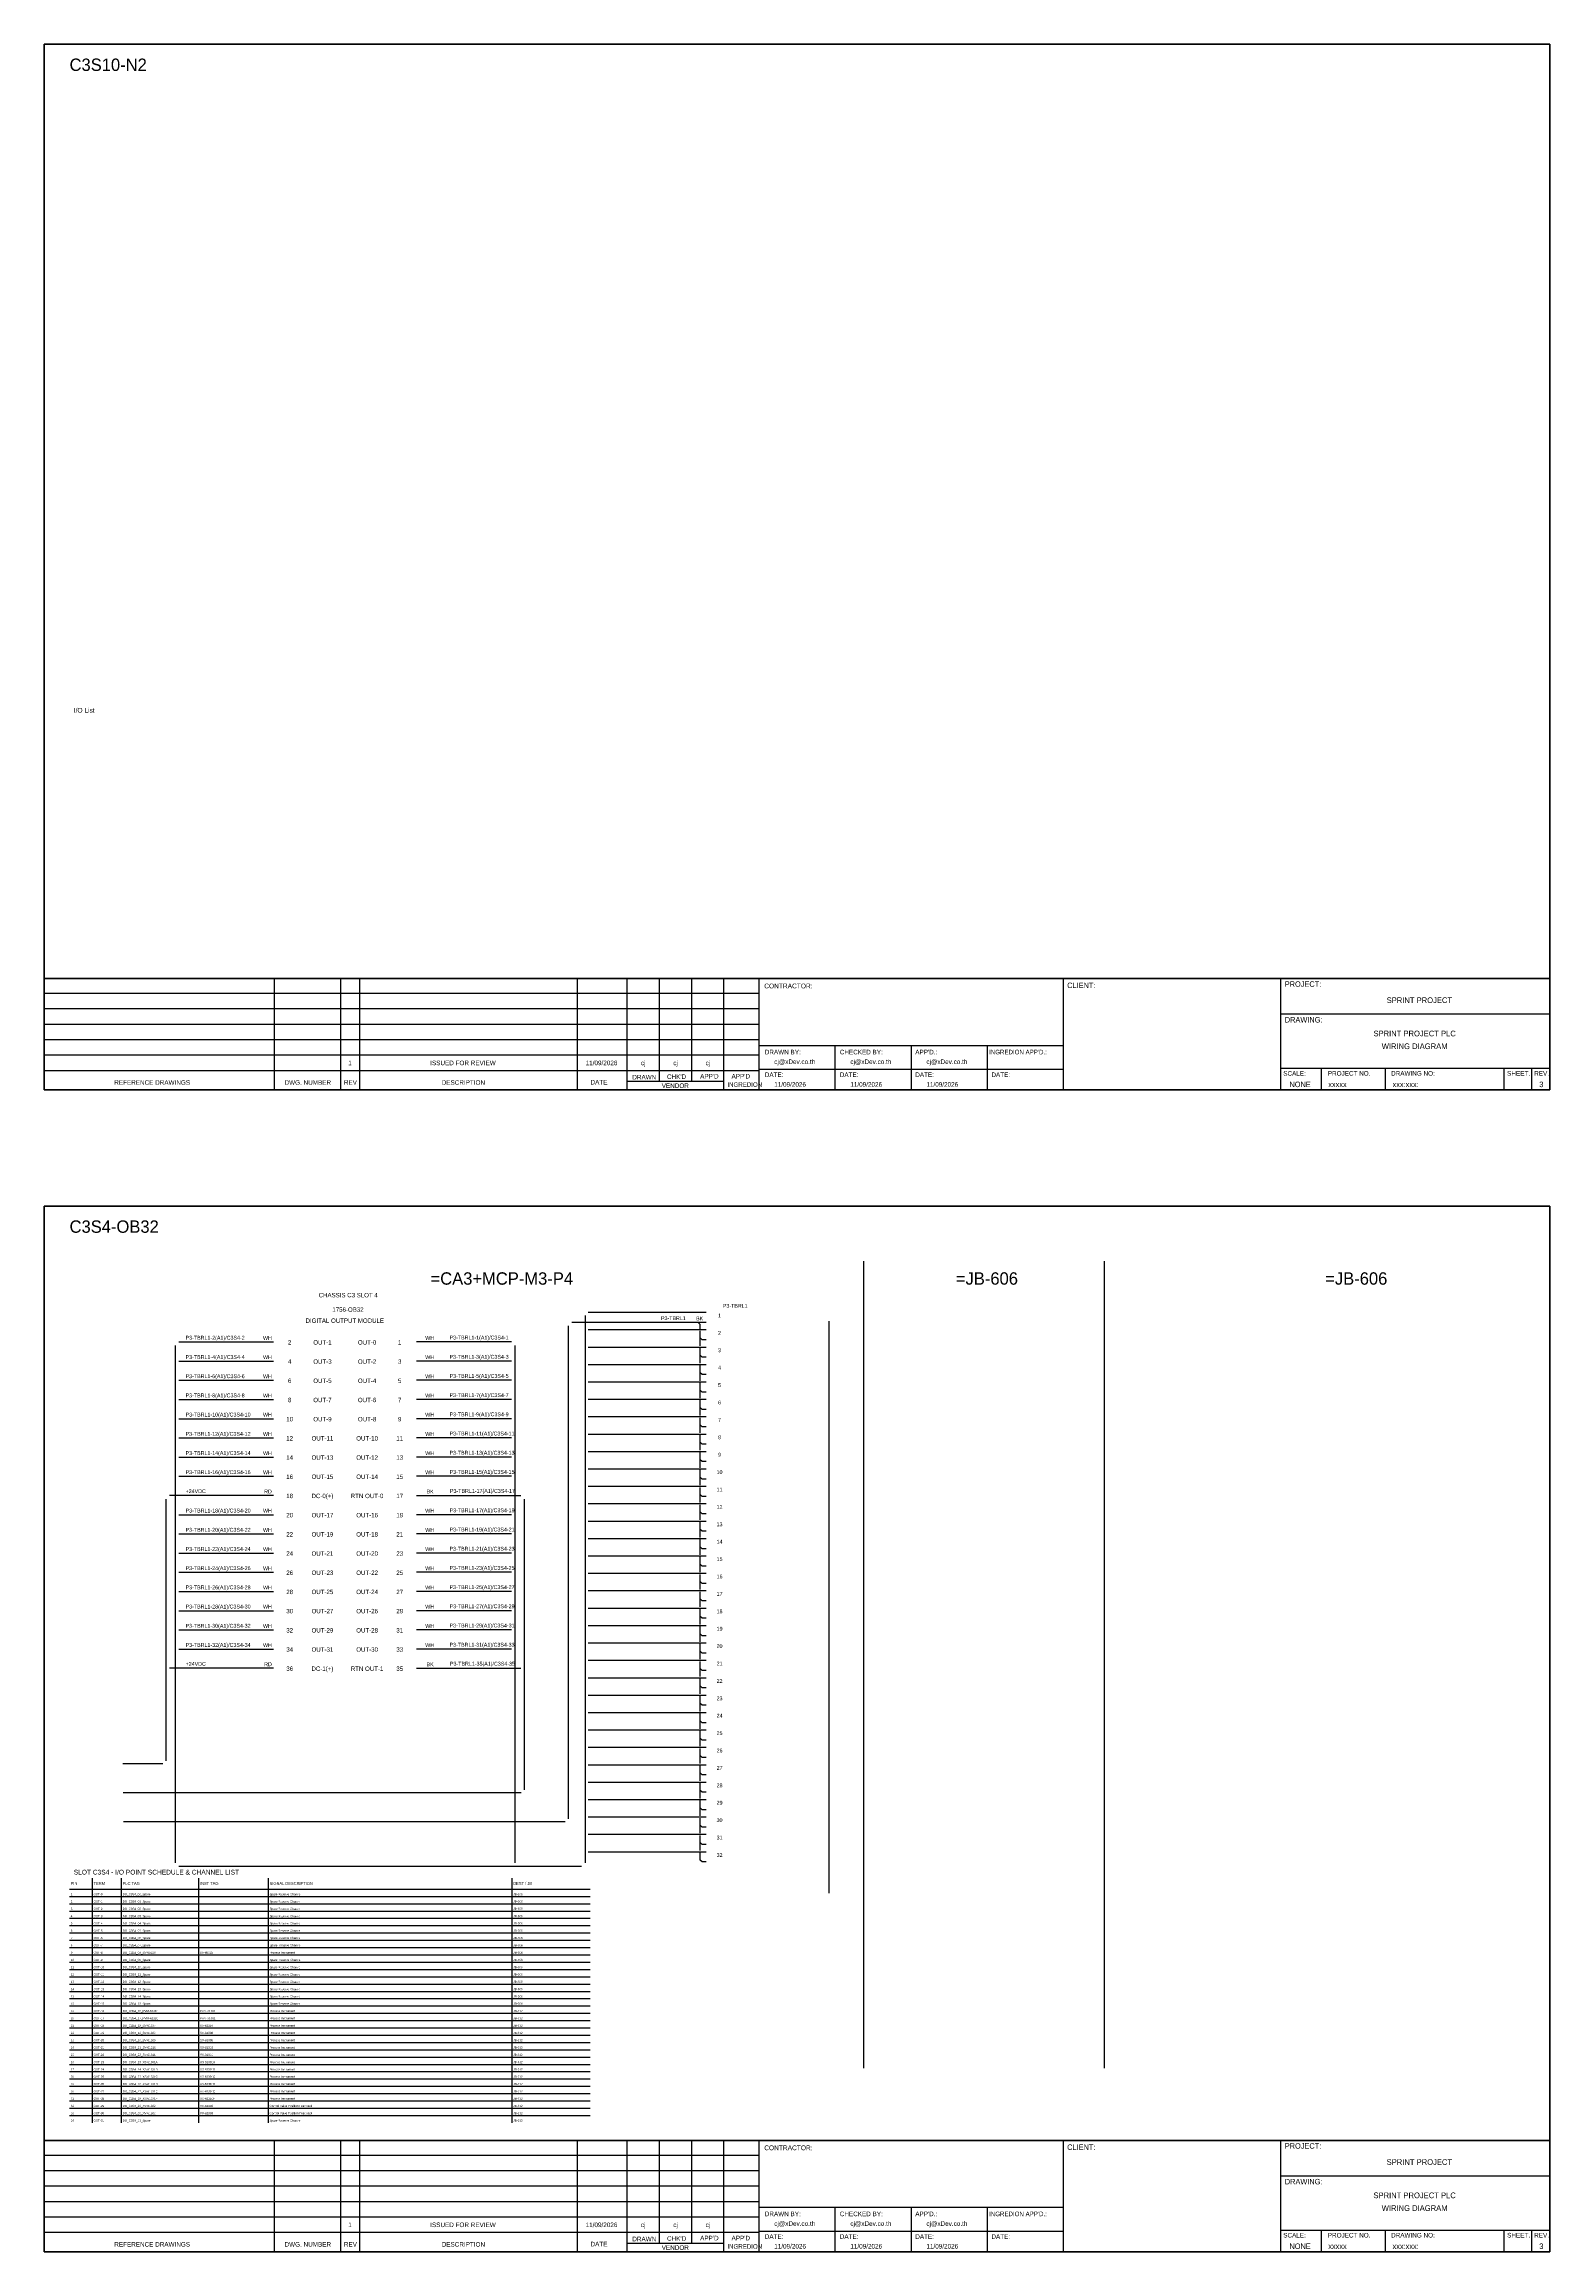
# Model space of a CAD drawing. Header units: metres. Extents: x 0 to 20667, y -39055 to 2704.
# Drawn here: x 12580 to 16473, y -18025 to -12317 of the extents above; entities that cross this region are included whole.
import ezdxf
from ezdxf.enums import TextEntityAlignment as Align

# ---------------------------------------------------------------- set-up
doc = ezdxf.new("R2010")
doc.units = ezdxf.units.M

msp = doc.modelspace()

# ---------------------------------------------------------------- linework, layer by layer
at = {"color": 4}
for p, q in [((15882.2, -14965), (15882.2, -15021.1)), ((16047.5, -14965), (16047.5, -15021.1)), ((15882.2, -17969.2), (15882.2, -18025.3)), ((16047.5, -17969.2), (16047.5, -18025.3))]:
    msp.add_line(p, q, dxfattribs=at)
at = {"color": 4, "ltscale": 0.5}
for p, q in [((16354.6, -14965), (16354.6, -15021.1)), ((16354.6, -14965), (16354.6, -15021.1)), ((16425.8, -14965), (16425.8, -15021.1)), ((16425.8, -14965), (16425.8, -15021.1)), ((16354.6, -17969.2), (16354.6, -18025.3)), ((16354.6, -17969.2), (16354.6, -18025.3)), ((16425.8, -17969.2), (16425.8, -18025.3)), ((16425.8, -17969.2), (16425.8, -18025.3))]:
    msp.add_line(p, q, dxfattribs=at)
for p, q in [((14271.2, -15622.1), (14276.2, -15627.1)), ((14276.2, -15639.5), (14276.2, -15627.1)), ((14276.2, -15682.8), (14276.2, -15643.5)), ((14281.2, -15667.1), (14276.2, -15662.1)), ((14276.2, -15727.8), (14276.2, -15688.5)), ((14291.6, -15667.1), (14281.2, -15667.1)), ((14281.2, -15712.1), (14276.2, -15707.1)), ((14276.2, -15772.8), (14276.2, -15733.5)), ((14281.2, -15757.1), (14276.2, -15752.1)), ((14291.6, -15712.1), (14281.2, -15712.1)), ((14276.2, -15817.8), (14276.2, -15778.5)), ((14281.2, -15802.1), (14276.2, -15797.1)), ((14291.6, -15757.1), (14281.2, -15757.1)), ((14291.6, -15802.1), (14281.2, -15802.1)), ((14276.2, -15862.8), (14276.2, -15823.5)), ((14281.2, -15847.1), (14276.2, -15842.1)), ((14276.2, -15907.8), (14276.2, -15868.5)), ((14291.6, -15847.1), (14281.2, -15847.1)), ((14281.2, -15892.1), (14276.2, -15887.1)), ((14276.2, -15952.8), (14276.2, -15913.5)), ((14291.6, -15892.1), (14281.2, -15892.1)), ((14281.2, -15937.1), (14276.2, -15932.1)), ((14276.2, -15997.8), (14276.2, -15958.5)), ((14281.2, -15982.1), (14276.2, -15977.1)), ((14291.6, -15937.1), (14281.2, -15937.1)), ((14291.6, -15982.1), (14281.2, -15982.1)), ((14276.2, -16042.8), (14276.2, -16003.5)), ((14281.2, -16027.1), (14276.2, -16022.1)), ((14291.6, -16027.1), (14281.2, -16027.1)), ((14276.2, -16087.8), (14276.2, -16048.5)), ((14281.2, -16072.1), (14276.2, -16067.1)), ((14276.2, -16132.8), (14276.2, -16093.5)), ((14291.6, -16072.1), (14281.2, -16072.1)), ((14281.2, -16117.1), (14276.2, -16112.1)), ((14276.2, -16177.8), (14276.2, -16138.5)), ((14291.6, -16117.1), (14281.2, -16117.1)), ((14281.2, -16162.1), (14276.2, -16157.1)), ((14276.2, -16222.8), (14276.2, -16183.5)), ((14281.2, -16207.1), (14276.2, -16202.1)), ((14291.6, -16162.1), (14281.2, -16162.1)), ((14291.6, -16207.1), (14281.2, -16207.1)), ((14276.2, -16267.8), (14276.2, -16228.5)), ((14281.2, -16252.1), (14276.2, -16247.1)), ((14291.6, -16252.1), (14281.2, -16252.1)), ((14276.2, -16312.8), (14276.2, -16273.5)), ((14281.2, -16297.1), (14276.2, -16292.1)), ((14276.2, -16357.8), (14276.2, -16318.5)), ((14291.6, -16297.1), (14281.2, -16297.1)), ((14281.2, -16342.1), (14276.2, -16337.1)), ((14276.2, -16402.8), (14276.2, -16363.5)), ((14281.2, -16387.1), (14276.2, -16382.1)), ((14291.6, -16342.1), (14281.2, -16342.1)), ((14276.2, -16447.8), (14276.2, -16408.5)), ((14281.2, -16432.1), (14276.2, -16427.1)), ((14291.6, -16387.1), (14281.2, -16387.1)), ((14291.6, -16432.1), (14281.2, -16432.1)), ((14276.2, -16492.8), (14276.2, -16453.5)), ((14281.2, -16477.1), (14276.2, -16472.1)), ((14291.6, -16477.1), (14281.2, -16477.1)), ((14276.2, -16537.8), (14276.2, -16498.5)), ((14281.2, -16522.1), (14276.2, -16517.1)), ((14276.2, -16582.8), (14276.2, -16543.5)), ((14291.6, -16522.1), (14281.2, -16522.1)), ((14281.2, -16567.1), (14276.2, -16562.1)), ((14276.2, -16627.8), (14276.2, -16588.5)), ((14281.2, -16612.1), (14276.2, -16607.1)), ((14291.6, -16567.1), (14281.2, -16567.1)), ((14276.2, -16672.8), (14276.2, -16633.5)), ((14281.2, -16657.1), (14276.2, -16652.1)), ((14291.6, -16612.1), (14281.2, -16612.1)), ((14291.6, -16657.1), (14281.2, -16657.1)), ((14276.2, -16717.8), (14276.2, -16678.5)), ((14281.2, -16702.1), (14276.2, -16697.1)), ((14276.2, -16762.8), (14276.2, -16723.5)), ((14291.6, -16702.1), (14281.2, -16702.1)), ((14281.2, -16747.1), (14276.2, -16742.1)), ((14276.2, -16807.8), (14276.2, -16768.5)), ((14291.6, -16747.1), (14281.2, -16747.1)), ((14281.2, -16792.1), (14276.2, -16787.1)), ((14276.2, -16852.8), (14276.2, -16813.5)), ((14281.2, -16837.1), (14276.2, -16832.1)), ((14291.6, -16792.1), (14281.2, -16792.1)), ((14291.6, -16837.1), (14281.2, -16837.1)), ((14276.2, -16897.8), (14276.2, -16858.5)), ((14281.2, -16882.1), (14276.2, -16877.1)), ((14291.6, -16882.1), (14281.2, -16882.1)), ((14276.2, -16942.8), (14276.2, -16903.5)), ((14281.2, -16927.1), (14276.2, -16922.1)), ((14276.2, -16987.8), (14276.2, -16948.5)), ((14291.6, -16927.1), (14281.2, -16927.1)), ((14281.2, -16972.1), (14276.2, -16967.1)), ((14276.2, -17012.1), (14276.2, -16993.5)), ((14291.6, -16972.1), (14281.2, -16972.1)), ((14281.2, -17017.1), (14276.2, -17012.1)), ((14291.6, -17017.1), (14281.2, -17017.1))]:
    msp.add_line(p, q)
at = {"color": 1, "ltscale": 25.4}
for p, q in [((12894.8, -16078.7), (12894.8, -16755.3)), ((13173.3, -16069.6), (12903.9, -16069.6))]:
    msp.add_line(p, q, dxfattribs=at)
at = {"color": 7}
for p, q in [((12704.9, -17691.5), (12704.9, -17059.4)), ((12779.9, -17691.5), (12779.9, -17059.4)), ((12979.9, -17691.5), (12979.9, -17059.4)), ((13159.9, -17691.5), (13159.9, -17059.4)), ((13789.9, -17691.5), (13789.9, -17059.4)), ((12645.6, -17087.4), (13991.4, -17087.4))]:
    msp.add_line(p, q, dxfattribs=at)
at = {"color": 8}
for p, q in [((12645.6, -17106.3), (13991.4, -17106.3)), ((12645.6, -17125.1), (13991.4, -17125.1)), ((12645.6, -17144), (13991.4, -17144)), ((12645.6, -17162.9), (13991.4, -17162.9)), ((12645.6, -17181.8), (13991.4, -17181.8)), ((12645.6, -17200.7), (13991.4, -17200.7)), ((12645.6, -17219.5), (13991.4, -17219.5)), ((12645.6, -17238.4), (13991.4, -17238.4)), ((12645.6, -17257.3), (13991.4, -17257.3)), ((12645.6, -17276.2), (13991.4, -17276.2)), ((12645.6, -17295), (13991.4, -17295)), ((12645.6, -17313.9), (13991.4, -17313.9)), ((12645.6, -17332.8), (13991.4, -17332.8)), ((12645.6, -17351.7), (13991.4, -17351.7)), ((12645.6, -17370.6), (13991.4, -17370.6)), ((12645.6, -17389.4), (13991.4, -17389.4)), ((12645.6, -17408.3), (13991.4, -17408.3)), ((12645.6, -17427.2), (13991.4, -17427.2)), ((12645.6, -17446.1), (13991.4, -17446.1)), ((12645.6, -17464.9), (13991.4, -17464.9)), ((12645.6, -17483.8), (13991.4, -17483.8)), ((12645.6, -17502.7), (13991.4, -17502.7)), ((12645.6, -17521.6), (13991.4, -17521.6)), ((12645.6, -17540.5), (13991.4, -17540.5)), ((12645.6, -17559.3), (13991.4, -17559.3)), ((12645.6, -17578.2), (13991.4, -17578.2)), ((12645.6, -17597.1), (13991.4, -17597.1)), ((12645.6, -17616), (13991.4, -17616)), ((12645.6, -17634.9), (13991.4, -17634.9)), ((12645.6, -17653.7), (13991.4, -17653.7)), ((12645.6, -17672.6), (13991.4, -17672.6))]:
    msp.add_line(p, q, dxfattribs=at)
at = {"layer": 'GT_1', "color": 4}
for p, q in [((14428.7, -14771.8), (12579.9, -14771.8)), ((13175.3, -15021.1), (13175.3, -14732.9)), ((13347.2, -15021.1), (13347.2, -14732.9)), ((13396.3, -15021.1), (13396.3, -14732.9)), ((13959, -15021.1), (13959, -14732.9)), ((14087.3, -15021.1), (14087.3, -14732.9)), ((14170.9, -14999.3), (14170.9, -14732.9)), ((14254.4, -14999.2), (14254.4, -14732.9)), ((14337.7, -15021.1), (14337.7, -14732.9)), ((14428.7, -15021.1), (14428.7, -14732.9)), ((15215.7, -15021.1), (15215.7, -14732.9)), ((15778, -15021.1), (15778, -14732.9)), ((15778, -15021.1), (15778, -14732.9)), ((15778, -15021.1), (15778, -14732.9)), ((14428.7, -14811.6), (12579.9, -14811.6)), ((14428.7, -14851.5), (12579.9, -14851.5)), ((14428.7, -14891.4), (12579.9, -14891.4)), ((14428.7, -14931.3), (12579.9, -14931.3)), ((15215.7, -14906.7), (14428.7, -14906.7)), ((14625.5, -15021.1), (14625.5, -14906.7)), ((14822.2, -15021.1), (14822.2, -14906.7)), ((15019, -15021.1), (15019, -14906.7)), ((14428.6, -14971.3), (12579.9, -14971.3)), ((14337.7, -14999.3), (14087.3, -14999.3)), ((15215.7, -14968.2), (14428.7, -14968.2)), ((15778, -14965), (16473.2, -14965)), ((13175.3, -18025.3), (13175.3, -17737.1)), ((13347.2, -18025.3), (13347.2, -17737.1)), ((13396.3, -18025.3), (13396.3, -17737.1)), ((13959, -18025.3), (13959, -17737.1)), ((14087.3, -18025.3), (14087.3, -17737.1)), ((14170.9, -18003.5), (14170.9, -17737.1)), ((14254.4, -18003.5), (14254.4, -17737.1)), ((14337.7, -18025.3), (14337.7, -17737.1)), ((14428.7, -18025.3), (14428.7, -17737.1)), ((15215.7, -18025.3), (15215.7, -17737.1)), ((15778, -18025.3), (15778, -17737.1)), ((15778, -18025.3), (15778, -17737.1)), ((15778, -18025.3), (15778, -17737.1)), ((14428.7, -17776), (12579.9, -17776)), ((14428.7, -17815.8), (12579.9, -17815.8)), ((14428.7, -17855.7), (12579.9, -17855.7)), ((14428.7, -17895.6), (12579.9, -17895.6)), ((15215.7, -17911), (14428.7, -17911)), ((14625.5, -18025.3), (14625.5, -17911)), ((14822.2, -18025.3), (14822.2, -17911)), ((15019, -18025.3), (15019, -17911)), ((14428.7, -17935.5), (12579.9, -17935.5)), ((14428.6, -17975.5), (12579.9, -17975.5)), ((15215.7, -17972.4), (14428.7, -17972.4)), ((15778, -17969.2), (16473.2, -17969.2)), ((14337.7, -18003.5), (14087.3, -18003.5))]:
    msp.add_line(p, q, dxfattribs=at)
at = {"layer": 'HELPPOINT', "color": 4, "lineweight": 35}
for p, q in [((12579.9, -15021.1), (12579.9, -12316.9)), ((12579.9, -12316.9), (16473.2, -12316.9)), ((12579.9, -15021.1), (12579.9, -12316.9)), ((12579.9, -12316.9), (16473.2, -12316.9)), ((16473.2, -12316.9), (16473.2, -15021.1)), ((16473.2, -12316.9), (16473.2, -15021.1)), ((16473.2, -15021.1), (12579.9, -15021.1)), ((16473.2, -15021.1), (12579.9, -15021.1)), ((12579.9, -18025.3), (12579.9, -15321.1)), ((12579.9, -15321.1), (16473.2, -15321.1)), ((12579.9, -18025.3), (12579.9, -15321.1)), ((12579.9, -15321.1), (16473.2, -15321.1)), ((16473.2, -15321.1), (16473.2, -18025.3)), ((16473.2, -15321.1), (16473.2, -18025.3)), ((16473.2, -18025.3), (12579.9, -18025.3)), ((16473.2, -18025.3), (12579.9, -18025.3))]:
    msp.add_line(p, q, dxfattribs=at)
at = {"layer": 'HELPPOINT', "color": 4}
for p, q in [((15778, -14824.5), (16473.2, -14824.5)), ((15778, -14824.5), (16473.2, -14824.5)), ((15778, -14965), (16473.2, -14965)), ((15778, -17828.7), (16473.2, -17828.7)), ((15778, -17828.7), (16473.2, -17828.7)), ((15778, -17969.2), (16473.2, -17969.2))]:
    msp.add_line(p, q, dxfattribs=at)
at = {"layer": 'IE-WIRE', "color": 7, "ltscale": 25.4}
for p, q in [((13935, -15631.2), (13935, -16905.4)), ((13542.8, -16069.6), (13812.2, -16069.6)), ((13821.3, -16078.7), (13821.3, -16830.4)), ((13542.8, -16516.3), (13812.2, -16516.3)), ((13813.3, -16838.4), (12784, -16838.4)), ((13927, -16913.4), (12784.7, -16913.4))]:
    msp.add_line(p, q, dxfattribs=at)
at = {"layer": 'IE-WIRE', "ltscale": 25.4}
msp.add_line((14291.6, -15622.1), (13944.2, -15622.1), dxfattribs=at)
at = {"layer": 'IE-WIRE', "color": 4, "ltscale": 25.4}
for p, q in [((13978.5, -15604.5), (13978.5, -17019)), ((14291.6, -15596.5), (13986.5, -15596.5)), ((14608.7, -15618.5), (14608.7, -17098.1)), ((12918.9, -15681.7), (12918.9, -17019)), ((12928.1, -15672.5), (13173.3, -15672.5)), ((13788.1, -15672.5), (13542.8, -15672.5)), ((13797.2, -15681.7), (13797.2, -17019)), ((14291.6, -15641.5), (13986.5, -15641.5)), ((14291.6, -15686.5), (13986.5, -15686.5)), ((12928.1, -15722.2), (13173.3, -15722.2)), ((13788.1, -15722.2), (13542.8, -15722.2)), ((14291.6, -15731.5), (13986.5, -15731.5)), ((12928.1, -15771.8), (13173.3, -15771.8)), ((13788.1, -15771.8), (13542.8, -15771.8)), ((14291.6, -15776.5), (13986.5, -15776.5)), ((12928.1, -15821.4), (13173.3, -15821.4)), ((13788.1, -15821.4), (13542.8, -15821.4)), ((14291.6, -15821.5), (13986.5, -15821.5)), ((14291.6, -15866.5), (13986.5, -15866.5)), ((12928.1, -15871.1), (13173.3, -15871.1)), ((12928.1, -15920.7), (13173.3, -15920.7)), ((13788.1, -15871.1), (13542.8, -15871.1)), ((13788.1, -15920.7), (13542.8, -15920.7)), ((14291.6, -15911.5), (13986.5, -15911.5)), ((12928.1, -15970.3), (13173.3, -15970.3)), ((13788.1, -15970.3), (13542.8, -15970.3)), ((14291.6, -15956.5), (13986.5, -15956.5)), ((12928.1, -16020), (13173.3, -16020)), ((13788.1, -16020), (13542.8, -16020)), ((14291.6, -16001.5), (13986.5, -16001.5)), ((14291.6, -16046.5), (13986.5, -16046.5)), ((14291.6, -16091.5), (13986.5, -16091.5)), ((12928.1, -16119.2), (13173.3, -16119.2)), ((13788.1, -16119.2), (13542.8, -16119.2)), ((14291.6, -16136.5), (13986.5, -16136.5)), ((12928.1, -16168.9), (13173.3, -16168.9)), ((13788.1, -16168.9), (13542.8, -16168.9)), ((14291.6, -16181.5), (13986.5, -16181.5)), ((12928.1, -16218.5), (13173.3, -16218.5)), ((12928.1, -16268.1), (13173.3, -16268.1)), ((13788.1, -16218.5), (13542.8, -16218.5)), ((13788.1, -16268.1), (13542.8, -16268.1)), ((14291.6, -16226.5), (13986.5, -16226.5)), ((12928.1, -16317.8), (13173.3, -16317.8)), ((13788.1, -16317.8), (13542.8, -16317.8)), ((14291.6, -16271.5), (13986.5, -16271.5)), ((14291.6, -16316.5), (13986.5, -16316.5)), ((12928.1, -16367.4), (13173.3, -16367.4)), ((13788.1, -16367.4), (13542.8, -16367.4)), ((14291.6, -16361.5), (13986.5, -16361.5)), ((12928.1, -16417), (13173.3, -16417)), ((13788.1, -16417), (13542.8, -16417)), ((14291.6, -16406.5), (13986.5, -16406.5)), ((12928.1, -16466.7), (13173.3, -16466.7)), ((13788.1, -16466.7), (13542.8, -16466.7)), ((14291.6, -16451.5), (13986.5, -16451.5)), ((14291.6, -16496.5), (13986.5, -16496.5)), ((14291.6, -16541.5), (13986.5, -16541.5)), ((14291.6, -16586.5), (13986.5, -16586.5)), ((14291.6, -16631.5), (13986.5, -16631.5)), ((14291.6, -16676.5), (13986.5, -16676.5)), ((14291.6, -16721.5), (13986.5, -16721.5)), ((14291.6, -16766.5), (13986.5, -16766.5)), ((14291.6, -16811.5), (13986.5, -16811.5)), ((14291.6, -16856.5), (13986.5, -16856.5)), ((14291.6, -16901.5), (13986.5, -16901.5)), ((14291.6, -16946.5), (13986.5, -16946.5)), ((14291.6, -16991.5), (13986.5, -16991.5))]:
    msp.add_line(p, q, dxfattribs=at)
at = {"layer": 'IE-WIRE', "color": 1, "ltscale": 25.4}
for p, q in [((13173.3, -16516.3), (12903.9, -16516.3)), ((12886.8, -16763.3), (12783.3, -16763.3))]:
    msp.add_line(p, q, dxfattribs=at)
at = {"layer": 'IE-WIRE', "color": 4}
msp.add_line((12928, -17028.1), (13969.3, -17028.1), dxfattribs=at)
at = {"layer": 'MEMBER', "color": 4, "lineweight": 35}
for p, q in [((12579.9, -14732.9), (16473.2, -14732.9)), ((12579.9, -14732.9), (16473.2, -14732.9)), ((12579.9, -17737.1), (16473.2, -17737.1)), ((12579.9, -17737.1), (16473.2, -17737.1))]:
    msp.add_line(p, q, dxfattribs=at)
at = {"layer": 'MEMBER', "color": 4}
for p, q in [((15778, -14824.5), (16473.2, -14824.5)), ((15778, -14824.5), (16473.2, -14824.5)), ((15778, -14965), (16473.2, -14965)), ((15778, -14965), (16473.2, -14965)), ((15778, -17828.7), (16473.2, -17828.7)), ((15778, -17828.7), (16473.2, -17828.7)), ((15778, -17969.2), (16473.2, -17969.2)), ((15778, -17969.2), (16473.2, -17969.2))]:
    msp.add_line(p, q, dxfattribs=at)
at = {"layer": 'x01001-FrameArea'}
for p, q in [((14698.1, -15463.8), (14698.1, -17550.3)), ((15321.2, -15463.8), (15321.2, -17550.3))]:
    msp.add_line(p, q, dxfattribs=at)

# ---------------------------------------------------------------- texts
at = {"color": 2}
for s, p in [('C3S10-N2', (12645.6, -12386.1)), ('C3S4-OB32', (12645.6, -15390.3))]:
    msp.add_text(s, height=32, dxfattribs=at).set_placement(p)
at = {"color": 4, "ltscale": 100}
for s, p in [('SPRINT PROJECT', (16135.8, -14788.9)), ('SPRINT PROJECT PLC', (16123.6, -14875)), ('WIRING DIAGRAM', (16123.6, -14908)), ('SPRINT PROJECT', (16135.8, -17793.1)), ('SPRINT PROJECT PLC', (16123.6, -17879.2)), ('WIRING DIAGRAM', (16123.6, -17912.2))]:
    msp.add_text(s, height=14.693, dxfattribs=at).set_placement(p, align=Align.MIDDLE_CENTER)
at = {"color": 2}
for s, height, p in [('=CA3+MCP-M3-P4', 32, (13763.3, -15508.5)), ('=JB-606', 32, (15017.6, -15508.5)), ('=JB-606', 32, (15972.7, -15508.5)), ('CHASSIS C3 SLOT 4', 11.441, (13366.1, -15551.5)), ('1756-OB32', 11.44, (13365.5, -15588.9)), ('DIGITAL OUTPUT MODULE', 11.441, (13357.3, -15617.5)), ('2', 11.4, (13214.8, -15673.7)), ('OUT-1', 11.44, (13299.5, -15673.7)), ('OUT-0', 11.44, (13415, -15673.7)), ('1', 11.4, (13499.3, -15673.7)), ('4', 11.4, (13214.8, -15723.3)), ('OUT-3', 11.44, (13299.5, -15723.3)), ('OUT-2', 11.44, (13415, -15723.3)), ('3', 11.4, (13499.3, -15723.3)), ('6', 11.4, (13214.8, -15772.9)), ('OUT-5', 11.44, (13299.5, -15772.9)), ('OUT-4', 11.44, (13415, -15772.9)), ('5', 11.4, (13499.3, -15772.9)), ('10', 11.44, (13214.8, -15872.2)), ('8', 11.4, (13214.8, -15822.6)), ('OUT-7', 11.44, (13299.5, -15822.6)), ('OUT-9', 11.44, (13299.5, -15872.2)), ('OUT-6', 11.44, (13415, -15822.6)), ('OUT-8', 11.44, (13415, -15872.2)), ('9', 11.4, (13499.3, -15872.2)), ('7', 11.4, (13499.3, -15822.6)), ('12', 11.44, (13214.8, -15921.8)), ('OUT-11', 11.44, (13299.5, -15921.8)), ('OUT-10', 11.44, (13415, -15921.8)), ('11', 11.44, (13499.3, -15921.8)), ('14', 11.44, (13214.8, -15971.5)), ('OUT-13', 11.44, (13299.5, -15971.5)), ('OUT-12', 11.44, (13415, -15971.5)), ('13', 11.44, (13499.3, -15971.5)), ('16', 11.44, (13214.8, -16021.1)), ('OUT-15', 11.44, (13299.5, -16021.1)), ('OUT-14', 11.44, (13415, -16021.1)), ('15', 11.44, (13499.3, -16021.1)), ('18', 11.44, (13214.8, -16070.7)), ('DC-0(+)', 11.44, (13299.5, -16070.7)), ('RTN OUT-0', 11.44, (13415, -16070.7)), ('17', 11.44, (13499.3, -16070.7)), ('20', 11.44, (13214.8, -16120.4)), ('OUT-17', 11.44, (13299.5, -16120.4)), ('OUT-16', 11.44, (13415, -16120.4)), ('19', 11.44, (13499.3, -16120.4)), ('22', 11.44, (13214.8, -16170)), ('OUT-19', 11.44, (13299.5, -16170)), ('OUT-18', 11.44, (13415, -16170)), ('21', 11.44, (13499.3, -16170)), ('24', 11.44, (13214.8, -16219.6)), ('26', 11.44, (13214.8, -16269.3)), ('OUT-21', 11.44, (13299.5, -16219.6)), ('OUT-23', 11.44, (13299.5, -16269.3)), ('OUT-20', 11.44, (13415, -16219.6)), ('OUT-22', 11.44, (13415, -16269.3)), ('23', 11.44, (13499.3, -16219.6)), ('25', 11.44, (13499.3, -16269.3)), ('28', 11.44, (13214.8, -16318.9)), ('OUT-25', 11.44, (13299.5, -16318.9)), ('OUT-24', 11.44, (13415, -16318.9)), ('27', 11.44, (13499.3, -16318.9)), ('30', 11.44, (13214.8, -16368.5)), ('OUT-27', 11.44, (13299.5, -16368.5)), ('OUT-26', 11.44, (13415, -16368.5)), ('29', 11.44, (13499.3, -16368.5)), ('32', 11.44, (13214.8, -16418.2)), ('OUT-29', 11.44, (13299.5, -16418.2)), ('OUT-28', 11.44, (13415, -16418.2)), ('31', 11.44, (13499.3, -16418.2)), ('34', 11.44, (13214.8, -16467.8)), ('OUT-31', 11.44, (13299.5, -16467.8)), ('OUT-30', 11.44, (13415, -16467.8)), ('33', 11.44, (13499.3, -16467.8)), ('36', 11.44, (13214.8, -16517.4)), ('DC-1(+)', 11.44, (13299.5, -16517.4)), ('RTN OUT-1', 11.44, (13415, -16517.4)), ('35', 11.44, (13499.3, -16517.4))]:
    msp.add_text(s, height=height, dxfattribs=at).set_placement(p, align=Align.MIDDLE_CENTER)
at = {"color": 4}
for s, p in [('P3-TBRL1', (14366.8, -15579.2)), ('1', (14326.3, -15604.1)), ('3', (14326.3, -15694.1)), ('2', (14326.3, -15649.1)), ('4', (14326.3, -15739.1)), ('5', (14326.3, -15784.1)), ('6', (14326.3, -15829.1)), ('7', (14326.3, -15874.1)), ('8', (14326.3, -15919.1)), ('9', (14326.3, -15964.1)), ('10', (14326.3, -16009.1)), ('11', (14326.3, -16054.1)), ('12', (14326.3, -16099.1)), ('13', (14326.3, -16144.1)), ('14', (14326.3, -16189.1)), ('15', (14326.3, -16234.1)), ('16', (14326.3, -16279.1)), ('17', (14326.3, -16324.1)), ('18', (14326.3, -16369.1)), ('19', (14326.3, -16414.1)), ('20', (14326.3, -16459.1)), ('21', (14326.3, -16504.1)), ('22', (14326.3, -16549.1)), ('23', (14326.3, -16594.1)), ('24', (14326.3, -16639.1)), ('25', (14326.3, -16684.1)), ('26', (14326.3, -16729.1)), ('27', (14326.3, -16774.1)), ('28', (14326.3, -16819.1)), ('29', (14326.3, -16864.1)), ('30', (14326.3, -16909.1)), ('31', (14326.3, -16954.1)), ('32', (14326.3, -16999.1))]:
    msp.add_text(s, height=9.95, dxfattribs=at).set_placement(p, align=Align.MIDDLE_CENTER)
for s, p in [('P3-TBRL1', (14238.9, -15616.1)), ('BK', (14284, -15616.8))]:
    msp.add_text(s, height=9.95).set_placement(p, align=Align.RIGHT)
for s, height, p in [('P3-TBRL1-2(A1)/C3S4-2', 9.949, (12945.7, -15666.6)), ('WH', 9.95, (13145.8, -15667.3)), ('WH', 9.95, (13565.3, -15667.3)), ('P3-TBRL1-1(A1)/C3S4-1', 9.949, (13628.2, -15666.2)), ('P3-TBRL1-4(A1)/C3S4-4', 9.949, (12945.7, -15716.5)), ('WH', 9.95, (13145.8, -15716.9)), ('WH', 9.95, (13565.3, -15716.9)), ('P3-TBRL1-3(A1)/C3S4-3', 9.949, (13628.2, -15715.9)), ('P3-TBRL1-5(A1)/C3S4-5', 9.949, (13628.2, -15765.5)), ('P3-TBRL1-6(A1)/C3S4-6', 9.949, (12945.7, -15766.2)), ('P3-TBRL1-8(A1)/C3S4-8', 9.949, (12945.7, -15815.8)), ('WH', 9.95, (13145.8, -15766.5)), ('WH', 9.95, (13145.8, -15816.2)), ('WH', 9.95, (13565.3, -15766.5)), ('WH', 9.95, (13565.3, -15816.2)), ('P3-TBRL1-7(A1)/C3S4-7', 9.949, (13628.2, -15815.1)), ('P3-TBRL1-10(A1)/C3S4-10', 9.949, (12945.7, -15865.4)), ('WH', 9.95, (13145.8, -15865.8)), ('WH', 9.95, (13565.3, -15865.8)), ('P3-TBRL1-9(A1)/C3S4-9', 9.949, (13628.2, -15864.8)), ('P3-TBRL1-12(A1)/C3S4-12', 9.949, (12945.7, -15915.1)), ('WH', 9.95, (13145.8, -15915.4)), ('WH', 9.95, (13565.3, -15915.4)), ('P3-TBRL1-11(A1)/C3S4-11', 9.949, (13628.2, -15914.4)), ('P3-TBRL1-14(A1)/C3S4-14', 9.949, (12945.7, -15964.7)), ('WH', 9.95, (13145.8, -15965.1)), ('WH', 9.95, (13565.3, -15965.1)), ('P3-TBRL1-13(A1)/C3S4-13', 9.949, (13628.2, -15964)), ('P3-TBRL1-16(A1)/C3S4-16', 9.949, (12945.7, -16014.3)), ('WH', 9.95, (13145.8, -16014.7)), ('WH', 9.95, (13565.3, -16014.7)), ('P3-TBRL1-15(A1)/C3S4-15', 9.949, (13628.2, -16013.7)), ('P3-TBRL1-18(A1)/C3S4-20', 9.949, (12945.7, -16113.6)), ('P3-TBRL1-20(A1)/C3S4-22', 9.949, (12945.7, -16163.2)), ('WH', 9.95, (13145.8, -16114)), ('WH', 9.95, (13145.8, -16163.6)), ('WH', 9.95, (13565.3, -16114)), ('WH', 9.95, (13565.3, -16163.6)), ('P3-TBRL1-17(A1)/C3S4-19', 9.949, (13628.2, -16112.9)), ('P3-TBRL1-19(A1)/C3S4-21', 9.949, (13628.2, -16162.6)), ('P3-TBRL1-22(A1)/C3S4-24', 9.949, (12945.7, -16212.9)), ('WH', 9.95, (13145.8, -16213.2)), ('WH', 9.95, (13565.3, -16213.2)), ('P3-TBRL1-21(A1)/C3S4-23', 9.949, (13628.2, -16212.2)), ('P3-TBRL1-24(A1)/C3S4-26', 9.949, (12945.7, -16262.5)), ('WH', 9.95, (13145.8, -16262.9)), ('WH', 9.95, (13565.3, -16262.9)), ('P3-TBRL1-23(A1)/C3S4-25', 9.949, (13628.2, -16261.8)), ('P3-TBRL1-26(A1)/C3S4-28', 9.949, (12945.7, -16312.1)), ('WH', 9.95, (13145.8, -16312.5)), ('WH', 9.95, (13565.3, -16312.5)), ('P3-TBRL1-25(A1)/C3S4-27', 9.949, (13628.2, -16311.5)), ('P3-TBRL1-28(A1)/C3S4-30', 9.949, (12945.7, -16361.8)), ('WH', 9.95, (13145.8, -16362.1)), ('WH', 9.95, (13565.3, -16362.1)), ('P3-TBRL1-27(A1)/C3S4-29', 9.949, (13628.2, -16361.1)), ('P3-TBRL1-30(A1)/C3S4-32', 9.949, (12945.7, -16411.4)), ('WH', 9.95, (13145.8, -16411.8)), ('WH', 9.95, (13565.3, -16411.8)), ('P3-TBRL1-29(A1)/C3S4-31', 9.949, (13628.2, -16410.7)), ('P3-TBRL1-32(A1)/C3S4-34', 9.949, (12945.7, -16461)), ('WH', 9.95, (13145.8, -16461.4)), ('WH', 9.95, (13565.3, -16461.4)), ('P3-TBRL1-31(A1)/C3S4-33', 9.949, (13628.2, -16460.4))]:
    msp.add_text(s, height=height, dxfattribs=at).set_placement(p)
at = {"color": 1}
for s, p in [('+24VDC', (12945.7, -16063.3)), ('RD', (13148.8, -16064.3)), ('+24VDC', (12945.7, -16510)), ('RD', (13148.8, -16511))]:
    msp.add_text(s, height=9.95, dxfattribs=at).set_placement(p)
at = {"color": 7}
for s, height, p in [('BK', 9.95, (13568.7, -16064.3)), ('P3-TBRL1-17(A1)/C3S4-17', 9.949, (13629.3, -16062.8)), ('BK', 9.95, (13568.7, -16511)), ('P3-TBRL1-35(A1)/C3S4-35', 9.949, (13629.3, -16509.5)), ('2', 5.5, (12648.6, -17122.1)), ('1', 5.5, (12648.6, -17103.3)), ('OUT-0', 5.5, (12707.9, -17103.3)), ('OUT-1', 5.5, (12707.9, -17122.1)), ('DO_C3S4_00_Spare', 5.5, (12782.9, -17103.3)), ('DO_C3S4_01_Spare', 5.5, (12782.9, -17122.1)), ('Spare Reserve Channel', 5.5, (13162.9, -17103.3)), ('Spare Reserve Channel', 5.5, (13162.9, -17122.1)), ('JB-606', 5.5, (13792.9, -17103.3)), ('JB-606', 5.5, (13792.9, -17122.1)), ('4', 5.5, (12648.6, -17159.9)), ('3', 5.5, (12648.6, -17141)), ('5', 5.5, (12648.6, -17178.8)), ('OUT-2', 5.5, (12707.9, -17141)), ('OUT-3', 5.5, (12707.9, -17159.9)), ('OUT-4', 5.5, (12707.9, -17178.8)), ('DO_C3S4_02_Spare', 5.5, (12782.9, -17141)), ('DO_C3S4_03_Spare', 5.5, (12782.9, -17159.9)), ('DO_C3S4_04_Spare', 5.5, (12782.9, -17178.8)), ('Spare Reserve Channel', 5.5, (13162.9, -17141)), ('Spare Reserve Channel', 5.5, (13162.9, -17159.9)), ('Spare Reserve Channel', 5.5, (13162.9, -17178.8)), ('JB-606', 5.5, (13792.9, -17141)), ('JB-606', 5.5, (13792.9, -17159.9)), ('JB-606', 5.5, (13792.9, -17178.8)), ('8', 5.5, (12648.6, -17235.4)), ('6', 5.5, (12648.6, -17197.7)), ('7', 5.5, (12648.6, -17216.5)), ('OUT-5', 5.5, (12707.9, -17197.7)), ('OUT-6', 5.5, (12707.9, -17216.5)), ('OUT-7', 5.5, (12707.9, -17235.4)), ('DO_C3S4_05_Spare', 5.5, (12782.9, -17197.7)), ('DO_C3S4_06_Spare', 5.5, (12782.9, -17216.5)), ('DO_C3S4_07_Spare', 5.5, (12782.9, -17235.4)), ('Spare Reserve Channel', 5.5, (13162.9, -17197.7)), ('Spare Reserve Channel', 5.5, (13162.9, -17216.5)), ('Spare Reserve Channel', 5.5, (13162.9, -17235.4)), ('JB-606', 5.5, (13792.9, -17197.7)), ('JB-606', 5.5, (13792.9, -17216.5)), ('JB-606', 5.5, (13792.9, -17235.4)), ('9', 5.5, (12648.6, -17254.3)), ('10', 5.5, (12648.6, -17273.2)), ('11', 5.5, (12648.6, -17292)), ('OUT-8', 5.5, (12707.9, -17254.3)), ('OUT-9', 5.5, (12707.9, -17273.2)), ('OUT-10', 5.5, (12707.9, -17292)), ('DO_C3S4_08_SV-60220', 5.5, (12782.9, -17254.3)), ('DO_C3S4_09_Spare', 5.5, (12782.9, -17273.2)), ('DO_C3S4_10_Spare', 5.5, (12782.9, -17292)), ('SV-60220', 5.5, (12982.9, -17254.3)), ('Spare Reserve Channel', 5.5, (13162.9, -17273.2)), ('Spare Reserve Channel', 5.5, (13162.9, -17292)), ('Process Instrument', 5.5, (13162.9, -17254.3)), ('JB-606', 5.5, (13792.9, -17254.3)), ('JB-606', 5.5, (13792.9, -17273.2)), ('JB-606', 5.5, (13792.9, -17292)), ('12', 5.5, (12648.6, -17310.9)), ('13', 5.5, (12648.6, -17329.8)), ('14', 5.5, (12648.6, -17348.7)), ('OUT-11', 5.5, (12707.9, -17310.9)), ('OUT-12', 5.5, (12707.9, -17329.8)), ('OUT-13', 5.5, (12707.9, -17348.7)), ('DO_C3S4_11_Spare', 5.5, (12782.9, -17310.9)), ('DO_C3S4_12_Spare', 5.5, (12782.9, -17329.8)), ('DO_C3S4_13_Spare', 5.5, (12782.9, -17348.7)), ('Spare Reserve Channel', 5.5, (13162.9, -17310.9)), ('Spare Reserve Channel', 5.5, (13162.9, -17329.8)), ('Spare Reserve Channel', 5.5, (13162.9, -17348.7)), ('JB-606', 5.5, (13792.9, -17310.9)), ('JB-606', 5.5, (13792.9, -17329.8)), ('JB-606', 5.5, (13792.9, -17348.7)), ('15', 5.5, (12648.6, -17367.6)), ('16', 5.5, (12648.6, -17386.4)), ('19', 5.5, (12648.6, -17405.3)), ('OUT-14', 5.5, (12707.9, -17367.6)), ('OUT-15', 5.5, (12707.9, -17386.4)), ('OUT-16', 5.5, (12707.9, -17405.3)), ('DO_C3S4_14_Spare', 5.5, (12782.9, -17367.6)), ('DO_C3S4_15_Spare', 5.5, (12782.9, -17386.4)), ('DO_C3S4_16_PVM-61301', 5.5, (12782.9, -17405.3)), ('PVM-61301', 5.5, (12982.9, -17405.3)), ('Spare Reserve Channel', 5.5, (13162.9, -17367.6)), ('Spare Reserve Channel', 5.5, (13162.9, -17386.4)), ('Process Instrument', 5.5, (13162.9, -17405.3)), ('JB-606', 5.5, (13792.9, -17367.6)), ('JB-606', 5.5, (13792.9, -17386.4)), ('JB-612', 5.5, (13792.9, -17405.3)), ('20', 5.5, (12648.6, -17424.2)), ('21', 5.5, (12648.6, -17443.1)), ('22', 5.5, (12648.6, -17461.9)), ('OUT-17', 5.5, (12707.9, -17424.2)), ('OUT-18', 5.5, (12707.9, -17443.1)), ('OUT-19', 5.5, (12707.9, -17461.9)), ('DO_C3S4_17_PVM-61301', 5.5, (12782.9, -17424.2)), ('DO_C3S4_18_SV-61307', 5.5, (12782.9, -17443.1)), ('DO_C3S4_19_SV-61308', 5.5, (12782.9, -17461.9)), ('SV-61307', 5.5, (12982.9, -17443.1)), ('SV-61308', 5.5, (12982.9, -17461.9)), ('PVM-61301', 5.5, (12982.9, -17424.2)), ('Process Instrument', 5.5, (13162.9, -17424.2)), ('Process Instrument', 5.5, (13162.9, -17443.1)), ('Process Instrument', 5.5, (13162.9, -17461.9)), ('JB-612', 5.5, (13792.9, -17424.2)), ('JB-612', 5.5, (13792.9, -17443.1)), ('JB-612', 5.5, (13792.9, -17461.9)), ('23', 5.5, (12648.6, -17480.8)), ('24', 5.5, (12648.6, -17499.7)), ('25', 5.5, (12648.6, -17518.6)), ('OUT-20', 5.5, (12707.9, -17480.8)), ('OUT-21', 5.5, (12707.9, -17499.7)), ('OUT-22', 5.5, (12707.9, -17518.6)), ('DO_C3S4_20_SV-61309', 5.5, (12782.9, -17480.8)), ('DO_C3S4_21_SV-61310', 5.5, (12782.9, -17499.7)), ('DO_C3S4_22_SV-61311', 5.5, (12782.9, -17518.6)), ('SV-61309', 5.5, (12982.9, -17480.8)), ('SV-61310', 5.5, (12982.9, -17499.7)), ('SV-61311', 5.5, (12982.9, -17518.6)), ('Process Instrument', 5.5, (13162.9, -17480.8)), ('Process Instrument', 5.5, (13162.9, -17499.7)), ('Process Instrument', 5.5, (13162.9, -17518.6)), ('JB-612', 5.5, (13792.9, -17480.8)), ('JB-612', 5.5, (13792.9, -17499.7)), ('JB-612', 5.5, (13792.9, -17518.6)), ('26', 5.5, (12648.6, -17537.5)), ('27', 5.5, (12648.6, -17556.3)), ('28', 5.5, (12648.6, -17575.2)), ('OUT-23', 5.5, (12707.9, -17537.5)), ('OUT-24', 5.5, (12707.9, -17556.3)), ('OUT-25', 5.5, (12707.9, -17575.2)), ('DO_C3S4_23_XS-61301A', 5.5, (12782.9, -17537.5)), ('DO_C3S4_24_XS-61301B', 5.5, (12782.9, -17556.3)), ('DO_C3S4_25_XS-61301C', 5.5, (12782.9, -17575.2)), ('XS-61301A', 5.5, (12982.9, -17537.5)), ('XS-61301B', 5.5, (12982.9, -17556.3)), ('XS-61301C', 5.5, (12982.9, -17575.2)), ('Process Instrument', 5.5, (13162.9, -17537.5)), ('Process Instrument', 5.5, (13162.9, -17556.3)), ('Process Instrument', 5.5, (13162.9, -17575.2)), ('JB-612', 5.5, (13792.9, -17537.5)), ('JB-612', 5.5, (13792.9, -17556.3)), ('JB-612', 5.5, (13792.9, -17575.2)), ('30', 5.5, (12648.6, -17613)), ('31', 5.5, (12648.6, -17631.9)), ('29', 5.5, (12648.6, -17594.1)), ('OUT-26', 5.5, (12707.9, -17594.1)), ('OUT-27', 5.5, (12707.9, -17613)), ('OUT-28', 5.5, (12707.9, -17631.9)), ('DO_C3S4_26_XS-61301D', 5.5, (12782.9, -17594.1)), ('DO_C3S4_27_XS-61301E', 5.5, (12782.9, -17613)), ('DO_C3S4_28_XS-61301F', 5.5, (12782.9, -17631.9)), ('XS-61301D', 5.5, (12982.9, -17594.1)), ('XS-61301E', 5.5, (12982.9, -17613)), ('XS-61301F', 5.5, (12982.9, -17631.9)), ('Process Instrument', 5.5, (13162.9, -17594.1)), ('Process Instrument', 5.5, (13162.9, -17613)), ('Process Instrument', 5.5, (13162.9, -17631.9)), ('JB-612', 5.5, (13792.9, -17594.1)), ('JB-612', 5.5, (13792.9, -17613)), ('JB-612', 5.5, (13792.9, -17631.9)), ('32', 5.5, (12648.6, -17650.7)), ('33', 5.5, (12648.6, -17669.6)), ('34', 5.5, (12648.6, -17688.5)), ('OUT-29', 5.5, (12707.9, -17650.7)), ('OUT-30', 5.5, (12707.9, -17669.6)), ('OUT-31', 5.5, (12707.9, -17688.5)), ('DO_C3S4_29_XV-61302', 5.5, (12782.9, -17650.7)), ('DO_C3S4_30_XV-61303', 5.5, (12782.9, -17669.6)), ('DO_C3S4_31_Spare', 5.5, (12782.9, -17688.5)), ('XV-61302', 5.5, (12982.9, -17650.7)), ('XV-61303', 5.5, (12982.9, -17669.6)), ('Spare Reserve Channel', 5.5, (13162.9, -17688.5)), ('Control Valve Position Feedback', 5.5, (13162.9, -17650.7)), ('Control Valve Position Feedback', 5.5, (13162.9, -17669.6)), ('JB-612', 5.5, (13792.9, -17650.7)), ('JB-612', 5.5, (13792.9, -17669.6)), ('JB-612', 5.5, (13792.9, -17688.5))]:
    msp.add_text(s, height=height, dxfattribs=at).set_placement(p)
at = {"color": 3}
for s, p in [('PIN', (12648.6, -17076.4)), ('TERM', (12707.9, -17076.4)), ('PLC TAG', (12782.9, -17076.4)), ('INST TAG', (12982.9, -17076.4)), ('SIGNAL DESCRIPTION', (13162.9, -17076.4)), ('DEST / JB', (13792.9, -17076.4))]:
    msp.add_text(s, height=7.5, dxfattribs=at).set_placement(p)
at = {"layer": 'GT_1', "color": 4}
for s, p in [('CLIENT:', (15225.2, -14757.6)), ('PROJECT:', (15787.9, -14754.3)), ('DRAWING:', (15787.9, -14846.6)), ('CLIENT:', (15225.2, -17761.8)), ('PROJECT:', (15787.9, -17758.5)), ('DRAWING:', (15787.9, -17850.9))]:
    msp.add_text(s, height=14.25, dxfattribs=at).set_placement(p)
at = {"layer": 'MEMBER', "color": 4, "ltscale": 0.8}
for s, height, p in [('I/O List', 12.35, (12656.5, -14045.5)), ('CONTRACTOR:', 12.35, (14441.8, -14758.3)), ('DRAWN BY:', 11.88, (14443.3, -14928.9)), ('cj@xDev.co.th', 11.875, (14467.7, -14953.9)), ('CHECKED BY:', 11.875, (14637.2, -14928.9)), ('cj@xDev.co.th', 11.875, (14664.5, -14953.9)), ("APP'D.:", 11.88, (14832.4, -14928.9)), ('cj@xDev.co.th', 11.875, (14861.2, -14953.9)), ('REFERENCE DRAWINGS', 11.875, (12761.3, -15007.6)), ('DWG. NUMBER', 11.875, (13201.5, -15007.6)), ('REV', 11.88, (13355, -15007.6)), ('DESCRIPTION', 11.875, (13607.9, -15007.6)), ('DATE', 11.88, (13992.7, -15006.9)), ('DRAWN', 11.88, (14100.7, -14993.8)), ('VENDOR', 11.88, (14176.8, -15015.9)), ("CHK'D", 11.88, (14190.5, -14992.6)), ("APP'D", 11.88, (14276.1, -14991.4)), ("APP'D", 11.88, (14357.3, -14991.4)), ('DATE:', 11.88, (14443.3, -14987.5)), ('11/09/2026', 11.88, (14467.7, -15012.6)), ('DATE:', 11.88, (14637.2, -14987.5)), ('11/09/2026', 11.88, (14664.5, -15012.6)), ('DATE:', 11.88, (14832.4, -14987.5)), ('11/09/2026', 11.88, (14861.2, -15012.6)), ('DATE:', 11.88, (15029.2, -14987.5)), ('SCALE:', 11.88, (15783.9, -14984)), ('NONE', 14.23, (15799.9, -15013.7)), ('PROJECT NO.', 11.875, (15899.1, -14984)), ('xxxxx', 14.23, (15900.3, -15013.7)), ('DRAWING NO:', 11.875, (16062.8, -14984)), ('SHEET.', 12, (16362.6, -14984)), ('REV.', 12, (16432.5, -14984)), ('SLOT C3S4 - I/O POINT SCHEDULE & CHANNEL LIST', 12.35, (12656.5, -17049.7)), ('CONTRACTOR:', 12.35, (14441.8, -17762.5)), ('DRAWN BY:', 11.88, (14443.3, -17933.1)), ('CHECKED BY:', 11.875, (14637.2, -17933.1)), ("APP'D.:", 11.88, (14832.4, -17933.1)), ('DATE:', 11.88, (14443.3, -17991.7)), ('cj@xDev.co.th', 11.875, (14467.7, -17958.1)), ('DATE:', 11.88, (14637.2, -17991.7)), ('cj@xDev.co.th', 11.875, (14664.5, -17958.1)), ('DATE:', 11.88, (14832.4, -17991.7)), ('cj@xDev.co.th', 11.875, (14861.2, -17958.1)), ('DATE:', 11.88, (15029.2, -17991.7)), ('SCALE:', 11.88, (15783.9, -17988.2)), ('PROJECT NO.', 11.875, (15899.1, -17988.2)), ('DRAWING NO:', 11.875, (16062.8, -17988.2)), ('SHEET.', 12, (16362.6, -17988.2)), ('REV.', 12, (16432.5, -17988.2)), ('REFERENCE DRAWINGS', 11.875, (12761.3, -18011.8)), ('DWG. NUMBER', 11.875, (13201.5, -18011.8)), ('REV', 11.88, (13355, -18011.8)), ('DESCRIPTION', 11.875, (13607.9, -18011.8)), ('DATE', 11.88, (13992.7, -18011.1)), ('DRAWN', 11.88, (14100.7, -17998)), ('VENDOR', 11.88, (14176.8, -18020.2)), ("CHK'D", 11.88, (14190.5, -17996.8)), ("APP'D", 11.88, (14276.1, -17995.6)), ("APP'D", 11.88, (14357.3, -17995.6)), ('11/09/2026', 11.88, (14467.7, -18016.8)), ('11/09/2026', 11.88, (14664.5, -18016.8)), ('11/09/2026', 11.88, (14861.2, -18016.8)), ('NONE', 14.23, (15799.9, -18017.9)), ('xxxxx', 14.23, (15900.3, -18017.9))]:
    msp.add_text(s, height=height, dxfattribs=at).set_placement(p)
for s, height, p in [('1', 11.9, (13370.8, -14951.1)), ('ISSUED FOR REVIEW', 11.875, (13662.9, -14951.1)), ('11/09/2026', 11.88, (14021.1, -14951.1)), ('cj', 11.88, (14129, -14951.1)), ('cj', 11.88, (14212.6, -14951.1)), ('cj', 11.88, (14296.1, -14951.1)), ('1', 11.9, (13370.8, -17955.4)), ('ISSUED FOR REVIEW', 11.875, (13662.9, -17955.4)), ('11/09/2026', 11.88, (14021.1, -17955.4)), ('cj', 11.88, (14129, -17955.4)), ('cj', 11.88, (14212.6, -17955.4)), ('cj', 11.88, (14296.1, -17955.4))]:
    msp.add_text(s, height=height, dxfattribs=at).set_placement(p, align=Align.MIDDLE_CENTER)
at = {"layer": 'MEMBER', "color": 4, "ltscale": 0.8, "width": 0.8}
for s, height, p in [("INGREDION APP'D.:", 11.875, (15023.2, -14928.9)), ('INGREDION', 11.88, (14346.5, -15013.1)), ('xxx:xxx:', 14.23, (16066.5, -15013.7)), ("INGREDION APP'D.:", 11.875, (15023.2, -17933.1)), ('INGREDION', 11.88, (14346.5, -18017.3)), ('xxx:xxx:', 14.23, (16066.5, -18017.9))]:
    msp.add_text(s, height=height, dxfattribs=at).set_placement(p)
at = {"layer": 'MEMBER', "color": 4, "ltscale": 0.8}
for p in [(16451.1, -15013.7), (16451.1, -18017.9)]:
    msp.add_text('3', height=14.2, dxfattribs=at).set_placement(p, align=Align.CENTER)

doc.saveas('drawing.dxf')
